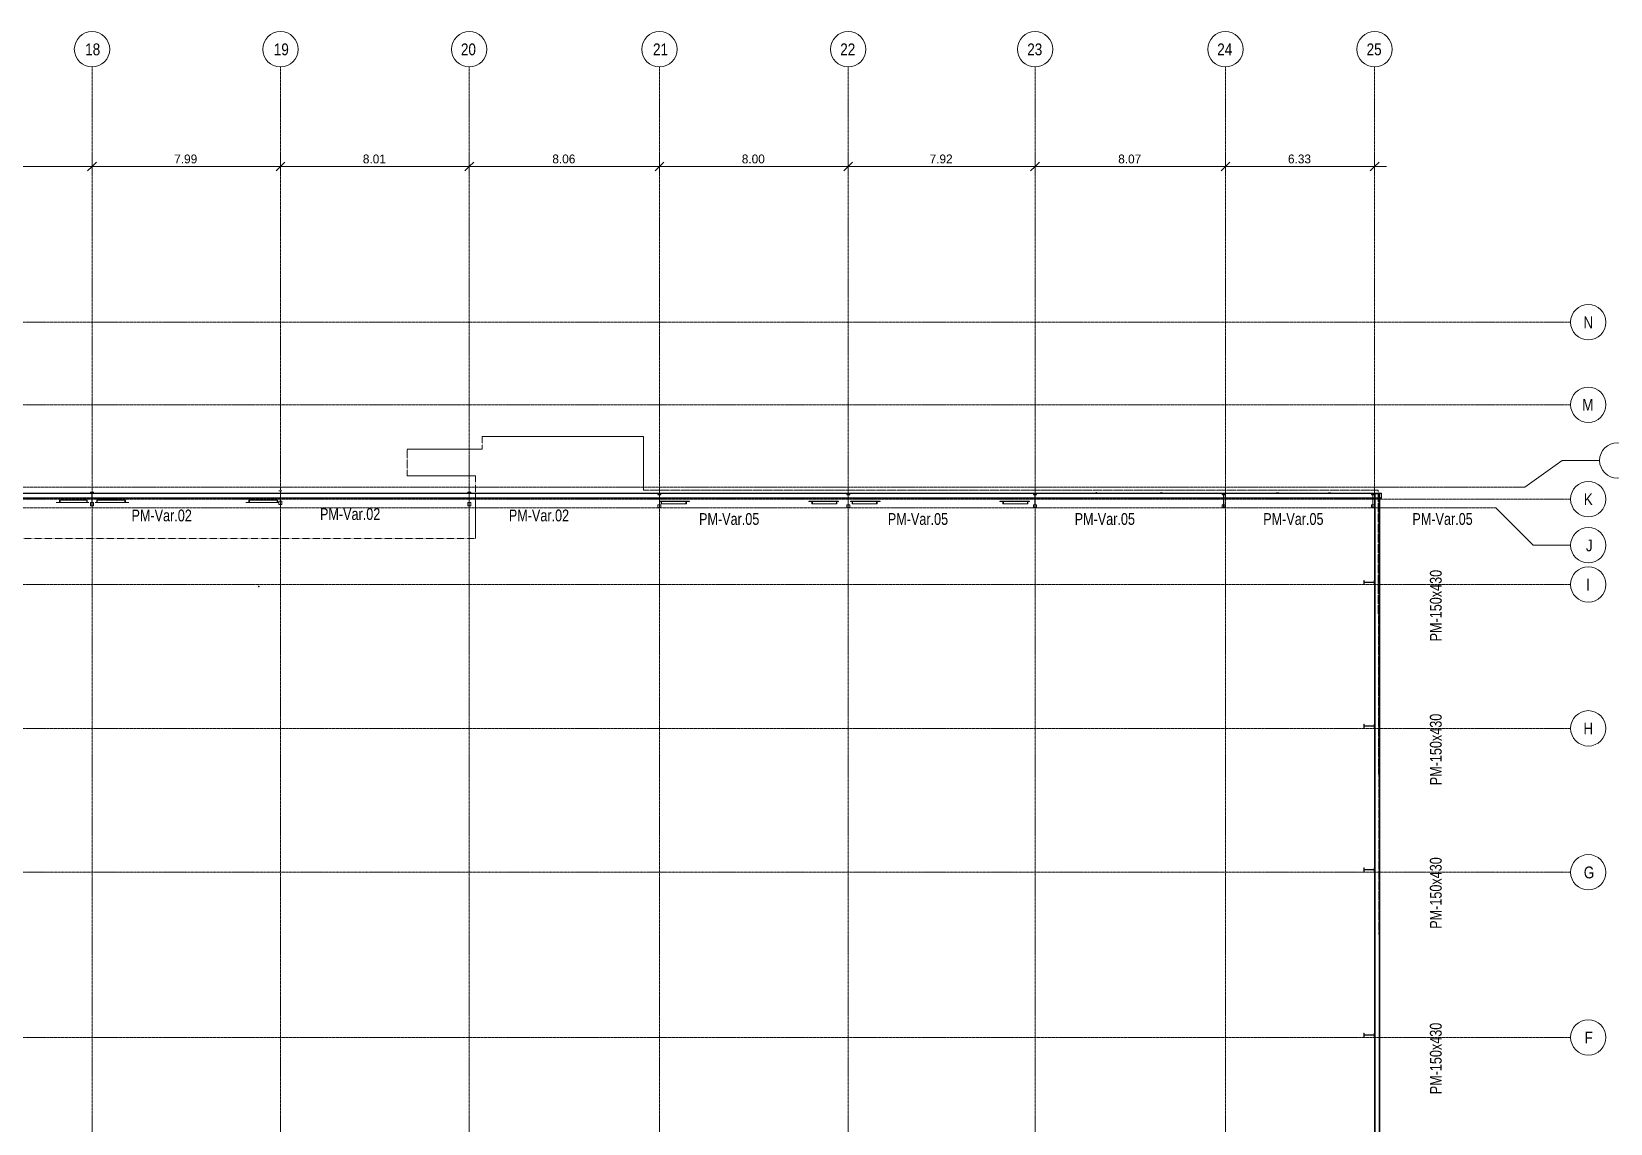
# Model space of a CAD drawing. Header units: centimetres. Extents: x -14155 to 6577, y -1225 to 8033.
# Drawn here: x -3603 to 3091, y 3404 to 8033 of the extents above; entities that cross this region are included whole.
import ezdxf

# ---------------------------------------------------------------- set-up
doc = ezdxf.new("R2010")
doc.units = ezdxf.units.CM
doc.linetypes.add('_Overhead', pattern=[0.47625, 0.3175, -0.15875])
doc.linetypes.add('Grid Line', pattern=[2.2225, 1.27, -0.3175, 0.3175, -0.3175])
for name, color, linetype, lineweight in [('A-ANNO-DIMS', 7, 'Continuous', 9), ('A-ANNO-DIMS-250', 7, 'Continuous', 9), ('A-FLOR', 7, 'Continuous', 9), ('A-FLOR-HRAL', 7, 'Continuous', 9), ('A-GENM', 7, 'Continuous', 9), ('S-BEAM', 7, 'Continuous', 9), ('S-COLS', 7, 'Continuous', 9), ('S-COLS-IDEN', 7, 'Continuous', 9), ('S-GRID', 7, 'Continuous', 9), ('S-GRID-IDEN', 7, 'Continuous', 9)]:
    doc.layers.add(name, color=color, linetype=linetype, lineweight=lineweight)
doc.styles.add('Century Gothic', font='GOTHIC.TTF', dxfattribs={"height": 37.5})
doc.styles.add('Century Gothic_1', font='GOTHIC.TTF', dxfattribs={"width": 0.8, "height": 50})
doc.styles.add('Saira Condensed', font='SairaCondensed-Regular.ttf', dxfattribs={"height": 50})
doc.dimstyles.new('FCA_N_Cotas_E100', dxfattribs={"dimscale": 30.48, "dimtxt": 39.15631, "dimasz": 1.230315, "dimexe": 1.64042, "dimexo": 1.64042, "dimgap": 0.082021, "dimtad": 1, "dimlfac": 0.01, "dimrnd": 0.01, "dimzin": 0, "dimdsep": 46, "dimtxsty": 'Century Gothic', "dimblk1": 'OBLIQUE', "dimblk2": 'OBLIQUE', "dimsah": 1, "dimcen": 0.09, "dimdle": 1.64042, "dimadec": 3, "dimazin": 2, "dimtfac": 1, "dimtdec": 4, "dimtix": 1, "dimtmove": 0, "dimatfit": 3, "dimfxl": 1, "dimtvp": 1, "dimtolj": 1, "dimtzin": 0, "dimarcsym": 2})

# ---------------------------------------------------------------- blocks, each defined once
blk = doc.blocks.new('Col_ Perfil Variable - VAR_ 05-1690372-N01 - Planta')
at = {"layer": 'S-COLS'}
for p, q in [((6.3, 34.1), (-6.3, 34.1)), ((-6.3, 34.1), (-6.3, 33.5)), ((-6.3, 33.5), (-0.4, 33.5)), ((-0.4, 33.5), (-0.4, -19)), ((0.4, -19), (0.4, 33.5)), ((0.4, 33.5), (6.3, 33.5)), ((6.3, 33.5), (6.3, 34.1)), ((-6.3, -9.6), (-0.4, -9.6)), ((-6.3, -19), (-6.3, -9.6)), ((-6.3, -19), (-6.3, -19.6)), ((-0.4, -19), (-6.3, -19)), ((-6.3, -19.6), (6.3, -19.6)), ((0.4, -9.6), (6.3, -9.6)), ((6.3, -19), (0.4, -19)), ((6.3, -9.6), (6.3, -19)), ((6.3, -19.6), (6.3, -19))]:
    blk.add_line(p, q, dxfattribs=at)
blk = doc.blocks.new('RVR_Tensor angular doble L - d_25 mm-1744884-N01 - Planta')
at = {"layer": 'S-BEAM', "color": 253, "true_color": 0xaaaaaa}
for p, q in [((-11.3, 5), (-11.3, 4.5)), ((-4.2, 5), (-11.3, 5)), ((97.4, 5), (-11.3, 5)), ((-11.3, 4.5), (-4.6, 4.5)), ((97.4, 4.5), (-11.3, 4.5)), ((-4.6, 4.5), (-4.6, -5)), ((110.8, 4.5), (-4.6, 4.5)), ((-4.2, -5), (-4.2, 5)), ((-4.2, 5), (111.5, 5)), ((3.5, 5), (-3.5, 5)), ((-3.5, 5), (-3.5, -5)), ((112.9, 5), (-3.5, 5)), ((-3.2, 4.5), (3.5, 4.5)), ((-3.2, -5), (-3.2, 4.5)), ((-3.2, 4.5), (111.5, 4.5)), ((3.5, 4.5), (3.5, 5)), ((3.5, 5), (127.1, 5)), ((3.5, 4.5), (111.5, 4.5)), ((97.4, 4.5), (97.4, 5)), ((97.4, 5), (111.5, 5)), ((110.8, 4.5), (97.4, 4.5)), ((110.8, -5), (110.8, 4.5)), ((111.5, 5), (111.5, -5)), ((111.5, 4.5), (127.1, 4.5)), ((111.5, 4.5), (113.6, 4.5)), ((112.9, -5), (112.9, 5)), ((112.9, 5), (127.1, 5)), ((113.6, 4.5), (113.6, -5)), ((127.1, 4.5), (113.6, 4.5)), ((127.1, 5), (127.1, 4.5)), ((-4.6, -5), (-4.2, -5)), ((110.8, -5), (-4.6, -5)), ((111.5, -5), (-4.2, -5)), ((-3.5, -5), (-3.2, -5)), ((-3.5, -5), (111.5, -5)), ((-3.2, -5), (111.5, -5)), ((111.5, -5), (110.8, -5)), ((111.5, -5), (113.6, -5)), ((111.5, -5), (112.9, -5)), ((113.6, -5), (112.9, -5))]:
    blk.add_line(p, q, dxfattribs=at)
blk = doc.blocks.new('RVR_Tensor angular doble L - d_25 mm-1744885-N01 - Planta')
at = {"layer": 'S-BEAM', "color": 253, "true_color": 0xaaaaaa}
for p, q in [((-11.2, 5), (-11.2, 4.5)), ((-4.2, 5), (-11.2, 5)), ((99.3, 5), (-11.2, 5)), ((-11.2, 4.5), (-4.6, 4.5)), ((99.3, 4.5), (-11.2, 4.5)), ((-4.6, 4.5), (-4.6, -5)), ((112.9, 4.5), (-4.6, 4.5)), ((-4.2, -5), (-4.2, 5)), ((-4.2, 5), (113.6, 5)), ((3.5, 5), (-3.5, 5)), ((-3.5, 5), (-3.5, -5)), ((115, 5), (-3.5, 5)), ((-3.2, 4.5), (3.5, 4.5)), ((-3.2, -5), (-3.2, 4.5)), ((-3.2, 4.5), (113.6, 4.5)), ((3.5, 4.5), (3.5, 5)), ((3.5, 5), (129.3, 5)), ((3.5, 4.5), (113.6, 4.5)), ((99.3, 4.5), (99.3, 5)), ((99.3, 5), (113.6, 5)), ((112.9, 4.5), (99.3, 4.5)), ((112.9, -5), (112.9, 4.5)), ((113.6, 5), (113.6, -5)), ((113.6, 4.5), (129.3, 4.5)), ((113.6, 4.5), (115.8, 4.5)), ((115, -5), (115, 5)), ((115, 5), (129.3, 5)), ((115.8, 4.5), (115.8, -5)), ((129.3, 4.5), (115.8, 4.5)), ((129.3, 5), (129.3, 4.5)), ((-4.6, -5), (-4.2, -5)), ((112.9, -5), (-4.6, -5)), ((113.6, -5), (-4.2, -5)), ((-3.5, -5), (-3.2, -5)), ((-3.5, -5), (113.6, -5)), ((-3.2, -5), (113.6, -5)), ((113.6, -5), (112.9, -5)), ((113.6, -5), (115.8, -5)), ((113.6, -5), (115, -5)), ((115.8, -5), (115, -5))]:
    blk.add_line(p, q, dxfattribs=at)
blk = doc.blocks.new('RVR_Tensor angular doble L - d_25 mm-1744886-N01 - Planta')
at = {"layer": 'S-BEAM', "color": 253, "true_color": 0xaaaaaa}
for p, q in [((-4.5, -4.5), (-4.5, 5)), ((-4.5, 5), (-4.2, 5)), ((114.9, 5), (-4.5, 5)), ((-4.2, 5), (-4.2, -5)), ((115.6, 5), (-4.2, 5)), ((-3.5, -5), (-3.5, 5)), ((-3.5, 5), (-3.1, 5)), ((-3.5, 5), (115.6, 5)), ((-3.1, 5), (-3.1, -4.5)), ((-3.1, 5), (115.6, 5)), ((115.6, 5), (114.9, 5)), ((114.9, 5), (114.9, -4.5)), ((115.6, -5), (115.6, 5)), ((115.6, 5), (117.8, 5)), ((115.6, 5), (117.1, 5)), ((117.8, 5), (117.1, 5)), ((117.1, 5), (117.1, -5)), ((117.8, -4.5), (117.8, 5)), ((-11.1, -5), (-11.1, -4.5)), ((-11.1, -4.5), (-4.5, -4.5)), ((101.2, -4.5), (-11.1, -4.5)), ((-4.2, -5), (-11.1, -5)), ((101.2, -5), (-11.1, -5)), ((114.9, -4.5), (-4.5, -4.5)), ((-4.2, -5), (115.6, -5)), ((3.5, -5), (-3.5, -5)), ((117.1, -5), (-3.5, -5)), ((-3.1, -4.5), (3.5, -4.5)), ((-3.1, -4.5), (115.6, -4.5)), ((3.5, -4.5), (3.5, -5)), ((3.5, -4.5), (115.6, -4.5)), ((3.5, -5), (131.4, -5)), ((114.9, -4.5), (101.2, -4.5)), ((101.2, -4.5), (101.2, -5)), ((101.2, -5), (115.6, -5)), ((115.6, -4.5), (131.4, -4.5)), ((115.6, -4.5), (117.8, -4.5)), ((117.1, -5), (131.4, -5)), ((131.4, -4.5), (117.8, -4.5)), ((131.4, -5), (131.4, -4.5))]:
    blk.add_line(p, q, dxfattribs=at)
blk = doc.blocks.new('UC-Perfil universal-Pilar - 150 x 430-1711067-N01 - Planta')
at = {"layer": 'S-COLS'}
h = blk.add_hatch(dxfattribs=at)
h.set_pattern_fill('FP_17', color=256, style=0, pattern_type=2)
h.set_pattern_definition([(315, (-3778.09, 2068.46), (62.8618, 62.8618), []), (315, (-3682.84, 2068.46), (62.8618, 62.8618), [])])
h.paths.add_polyline_path([(-7.5, 22.5), (-7.5, 21), (-2, 21), (-0.9, 20.5), (-0.5, 19.4), (-0.5, -19.4), (-0.9, -20.5), (-2, -21), (-7.5, -21), (-7.5, -22.5), (7.5, -22.5), (7.5, -21), (2, -21), (0.9, -20.5), (0.5, -19.4), (0.5, 19.4), (0.9, 20.5), (2, 21), (7.5, 21), (7.5, 22.5)])
for p, q in [((7.5, 22.5), (-7.5, 22.5)), ((-7.5, 22.5), (-7.5, 21)), ((-7.5, 21), (-2, 21)), ((-0.5, 19.4), (-0.5, -19.4)), ((0.5, -19.4), (0.5, 19.4)), ((2, 21), (7.5, 21)), ((7.5, 21), (7.5, 22.5)), ((-2, -21), (-7.5, -21)), ((-7.5, -21), (-7.5, -22.5)), ((-7.5, -22.5), (7.5, -22.5)), ((7.5, -21), (2, -21)), ((7.5, -22.5), (7.5, -21))]:
    blk.add_line(p, q, dxfattribs=at)
for centre, start, end in [((-2, 19.4), 0, 90), ((2, 19.4), 90, 180), ((-2, -19.4), 270, 0), ((2, -19.4), 180, 270)]:
    blk.add_arc(centre, 1.52, start, end, dxfattribs=at)
blk = doc.blocks.new('UC-Perfil universal-Pilar - 150 x 430-V24-N01 - Planta')
at = {"layer": 'S-COLS'}
h = blk.add_hatch(dxfattribs=at)
h.set_pattern_fill('FP_18', color=256, style=0, pattern_type=2)
h.set_pattern_definition([(315, (-4479.645, 2068.46), (62.8618, 62.8618), []), (315, (-4384.395, 2068.46), (62.8618, 62.8618), [])])
h.paths.add_polyline_path([(-7.5, 22.5), (-7.5, 21), (-2, 21), (-0.9, 20.5), (-0.5, 19.4), (-0.5, -19.4), (-0.9, -20.5), (-2, -21), (-7.5, -21), (-7.5, -22.5), (7.5, -22.5), (7.5, -21), (2, -21), (0.9, -20.5), (0.5, -19.4), (0.5, 19.4), (0.9, 20.5), (2, 21), (7.5, 21), (7.5, 22.5)])
for p, q in [((7.5, 22.5), (-7.5, 22.5)), ((-7.5, 22.5), (-7.5, 21)), ((-7.5, 21), (-2, 21)), ((-0.5, 19.4), (-0.5, -19.4)), ((0.5, -19.4), (0.5, 19.4)), ((2, 21), (7.5, 21)), ((7.5, 21), (7.5, 22.5)), ((-2, -21), (-7.5, -21)), ((-7.5, -21), (-7.5, -22.5)), ((-7.5, -22.5), (7.5, -22.5)), ((7.5, -21), (2, -21)), ((7.5, -22.5), (7.5, -21))]:
    blk.add_line(p, q, dxfattribs=at)
for centre, start, end in [((-2, 19.4), 0, 90), ((2, 19.4), 90, 180), ((-2, -19.4), 270, 0), ((2, -19.4), 180, 270)]:
    blk.add_arc(centre, 1.52, start, end, dxfattribs=at)
blk = doc.blocks.new('UC-Perfil universal-Pilar - 150 x 430-V25-N01 - Planta')
at = {"layer": 'S-COLS'}
h = blk.add_hatch(dxfattribs=at)
h.set_pattern_fill('FP_19', color=256, style=0, pattern_type=2)
h.set_pattern_definition([(315, (-5088.14, 2068.46), (62.8618, 62.8618), []), (315, (-4992.89, 2068.46), (62.8618, 62.8618), [])])
h.paths.add_polyline_path([(-7.5, -21), (-7.5, -22.5), (7.5, -22.5), (7.5, -21), (2, -21), (0.9, -20.5), (0.5, -19.4), (0.5, 19.4), (0.9, 20.5), (2, 21), (7.5, 21), (7.5, 22.5), (-7.5, 22.5), (-7.5, 21), (-2, 21), (-0.9, 20.5), (-0.5, 19.4), (-0.5, -19.4), (-0.9, -20.5), (-2, -21)])
for p, q in [((7.5, 22.5), (-7.5, 22.5)), ((-7.5, 22.5), (-7.5, 21)), ((-7.5, 21), (-2, 21)), ((-0.5, 19.4), (-0.5, -19.4)), ((0.5, -19.4), (0.5, 19.4)), ((2, 21), (7.5, 21)), ((7.5, 21), (7.5, 22.5)), ((-2, -21), (-7.5, -21)), ((-7.5, -21), (-7.5, -22.5)), ((-7.5, -22.5), (7.5, -22.5)), ((7.5, -21), (2, -21)), ((7.5, -22.5), (7.5, -21))]:
    blk.add_line(p, q, dxfattribs=at)
for centre, start, end in [((-2, 19.4), 0, 90), ((2, 19.4), 90, 180), ((-2, -19.4), 270, 0), ((2, -19.4), 180, 270)]:
    blk.add_arc(centre, 1.52, start, end, dxfattribs=at)
blk = doc.blocks.new('UC-Perfil universal-Pilar - 150 x 430-V26-N01 - Planta')
at = {"layer": 'S-COLS'}
h = blk.add_hatch(dxfattribs=at)
h.set_pattern_fill('FP_20', color=256, style=0, pattern_type=2)
h.set_pattern_definition([(315, (-5698.11, 2068.46), (62.8618, 62.8618), []), (315, (-5602.86, 2068.46), (62.8618, 62.8618), [])])
h.paths.add_polyline_path([(-7.5, 21), (-2, 21), (-0.9, 20.5), (-0.5, 19.4), (-0.5, -19.4), (-0.9, -20.5), (-2, -21), (-7.5, -21), (-7.5, -22.5), (7.5, -22.5), (7.5, -21), (2, -21), (0.9, -20.5), (0.5, -19.4), (0.5, 19.4), (0.9, 20.5), (2, 21), (7.5, 21), (7.5, 22.5), (-7.5, 22.5)])
for p, q in [((7.5, 22.5), (-7.5, 22.5)), ((-7.5, 22.5), (-7.5, 21)), ((-7.5, 21), (-2, 21)), ((-0.5, 19.4), (-0.5, -19.4)), ((0.5, -19.4), (0.5, 19.4)), ((2, 21), (7.5, 21)), ((7.5, 21), (7.5, 22.5)), ((-2, -21), (-7.5, -21)), ((-7.5, -21), (-7.5, -22.5)), ((-7.5, -22.5), (7.5, -22.5)), ((7.5, -21), (2, -21)), ((7.5, -22.5), (7.5, -21))]:
    blk.add_line(p, q, dxfattribs=at)
for centre, start, end in [((-2, 19.4), 0, 90), ((2, 19.4), 90, 180), ((-2, -19.4), 270, 0), ((2, -19.4), 180, 270)]:
    blk.add_arc(centre, 1.52, start, end, dxfattribs=at)
blk = doc.blocks.new('Costanera Perfil Z - Parametrizado - h_22cm-1709968-N01 - Planta')
at = {"layer": 'S-BEAM', "color": 253, "true_color": 0xaaaaaa}
for p, q in [((-10.4, 1943.4), (-10.7, 1943.4)), ((-10.7, 1943.4), (8.8, 1943.4)), ((-10.7, 1943.4), (-10.7, 1926.4)), ((-10.7, 1943.4), (-10.7, 1926.4)), ((8.8, 1943.4), (-10.4, 1943.4)), ((-10.4, 1943.4), (-8.8, 1943.4)), ((-8.8, 1943.4), (-10.4, 1943.4)), ((-10.4, 1943.4), (-10.4, 1926.4)), ((-10.4, 1943.4), (-10.4, 1926.4)), ((-8.8, 1943.4), (-8.8, 1926.4)), ((-8.8, 1943.4), (-8.8, 1926.4)), ((10.4, 1943.4), (8.8, 1943.4)), ((8.8, 1943.4), (10.4, 1943.4)), ((10.4, 1943.4), (8.8, 1943.4)), ((8.8, 1943.4), (10.7, 1943.4)), ((8.8, 1943.4), (8.8, 1926.4)), ((8.8, 1943.4), (8.8, 1926.4)), ((10.7, 1943.4), (10.4, 1943.4)), ((10.4, 1943.4), (10.4, 1926.4)), ((10.4, 1943.4), (10.4, 1926.4)), ((10.7, 1926.4), (10.7, 1943.4)), ((10.7, 1943.4), (10.7, 1926.4)), ((-10.7, 1926.4), (-10.7, 1924.8)), ((-10.7, 1926.4), (-10.7, 1924.8)), ((-10.7, 1924.8), (-10.7, 1924.5)), ((-10.7, 1924.8), (-10.7, 1924.5)), ((-10.7, 1924.5), (-10.7, -1943.4)), ((-10.7, 1924.5), (-10.7, -1896)), ((-10.4, 1926.4), (-10.4, 1924.8)), ((-10.4, 1926.4), (-10.4, 1924.8)), ((-10.4, 1924.8), (-10.4, 1924.5)), ((-10.4, 1924.8), (-10.4, 1924.5)), ((-10.4, 1924.5), (-10.4, -1943.4)), ((-10.4, 1924.5), (-10.4, -1943.4)), ((-8.8, 1926.4), (-8.8, 1924.8)), ((-8.8, 1926.4), (-8.8, 1924.8)), ((-8.8, 1924.8), (-8.8, 1924.5)), ((-8.8, 1924.8), (-8.8, 1924.5)), ((-8.8, 1924.5), (-8.8, -1900.5)), ((-8.8, 1924.5), (-8.8, -1943.4)), ((8.8, 1926.4), (8.8, 1924.5)), ((8.8, 1926.4), (8.8, 1924.5)), ((8.8, 1924.5), (8.8, -1943.4)), ((8.8, 1924.5), (8.8, -1943.4)), ((10.4, 1926.4), (10.4, 1924.5)), ((10.4, 1926.4), (10.4, 1924.8)), ((10.4, 1924.8), (10.4, 1924.5)), ((10.4, 1924.5), (10.4, -1943.4)), ((10.4, 1924.5), (10.4, -1943.4)), ((10.7, 1924.5), (10.7, 1926.4)), ((10.7, 1926.4), (10.7, 1924.8)), ((10.7, 1924.8), (10.7, 1924.5)), ((10.7, -1943.4), (10.7, 1924.5)), ((10.7, 1924.5), (10.7, -1943.4)), ((-10.7, -1896.1), (-10.7, -1943.4)), ((-8.8, -1900.5), (-8.8, -1943.4)), ((8.8, -1943.4), (-10.7, -1943.4)), ((-10.7, -1943.4), (-10.4, -1943.4)), ((-10.4, -1943.4), (-8.8, -1943.4)), ((-8.8, -1943.4), (-10.4, -1943.4)), ((-10.4, -1943.4), (8.8, -1943.4)), ((10.7, -1943.4), (8.8, -1943.4)), ((8.8, -1943.4), (10.4, -1943.4)), ((10.4, -1943.4), (8.8, -1943.4)), ((8.8, -1943.4), (10.4, -1943.4)), ((10.4, -1943.4), (10.7, -1943.4))]:
    blk.add_line(p, q, dxfattribs=at)
blk = doc.blocks.new('RVR_Tensor angular doble L - d_25 mm-1744888-N01 - Planta')
at = {"layer": 'S-BEAM', "color": 253, "true_color": 0xaaaaaa}
for p, q in [((-11.9, 5), (-11.9, 4.5)), ((-4.5, 5), (-11.9, 5)), ((86.2, 5), (-11.9, 5)), ((-11.9, 4.5), (-4.8, 4.5)), ((86.2, 4.5), (-11.9, 4.5)), ((-4.8, 4.5), (-4.8, -5)), ((99, 4.5), (-4.8, 4.5)), ((-4.5, -5), (-4.5, 5)), ((-4.5, 5), (99.6, 5)), ((3.7, 5), (-3.7, 5)), ((-3.7, 5), (-3.7, -5)), ((101, 5), (-3.7, 5)), ((-3.4, 4.5), (3.7, 4.5)), ((-3.4, -5), (-3.4, 4.5)), ((-3.4, 4.5), (99.6, 4.5)), ((3.7, 4.5), (3.7, 5)), ((3.7, 5), (114.4, 5)), ((3.7, 4.5), (99.6, 4.5)), ((86.2, 4.5), (86.2, 5)), ((86.2, 5), (99.6, 5)), ((99, 4.5), (86.2, 4.5)), ((99, -5), (99, 4.5)), ((99.6, 5), (99.6, -5)), ((99.6, 4.5), (114.4, 4.5)), ((99.6, 4.5), (101.6, 4.5)), ((101, -5), (101, 5)), ((101, 5), (114.4, 5)), ((101.6, 4.5), (101.6, -5)), ((114.4, 4.5), (101.6, 4.5)), ((114.4, 5), (114.4, 4.5)), ((-4.8, -5), (-4.5, -5)), ((99, -5), (-4.8, -5)), ((99.6, -5), (-4.5, -5)), ((-3.7, -5), (-3.4, -5)), ((-3.7, -5), (99.6, -5)), ((-3.4, -5), (99.6, -5)), ((99.6, -5), (99, -5)), ((99.6, -5), (101.6, -5)), ((99.6, -5), (101, -5)), ((101.6, -5), (101, -5))]:
    blk.add_line(p, q, dxfattribs=at)
blk = doc.blocks.new('RVR_Tensor angular doble L - d_25 mm-1744887-N01 - Planta')
at = {"layer": 'S-BEAM', "color": 253, "true_color": 0xaaaaaa}
for p, q in [((-4.8, -4.5), (-4.8, 5)), ((-4.8, 5), (-4.5, 5)), ((99, 5), (-4.8, 5)), ((-4.5, 5), (-4.5, -5)), ((99.6, 5), (-4.5, 5)), ((-3.7, -5), (-3.7, 5)), ((-3.7, 5), (-3.4, 5)), ((-3.7, 5), (99.6, 5)), ((-3.4, 5), (-3.4, -4.5)), ((-3.4, 5), (99.6, 5)), ((99.6, 5), (99, 5)), ((99, 5), (99, -4.5)), ((99.6, -5), (99.6, 5)), ((99.6, 5), (101.6, 5)), ((99.6, 5), (101, 5)), ((101.6, 5), (101, 5)), ((101, 5), (101, -5)), ((101.6, -4.5), (101.6, 5)), ((-11.9, -5), (-11.9, -4.5)), ((-11.9, -4.5), (-4.8, -4.5)), ((86.2, -4.5), (-11.9, -4.5)), ((-4.5, -5), (-11.9, -5)), ((86.2, -5), (-11.9, -5)), ((99, -4.5), (-4.8, -4.5)), ((-4.5, -5), (99.6, -5)), ((3.7, -5), (-3.7, -5)), ((101, -5), (-3.7, -5)), ((-3.4, -4.5), (3.7, -4.5)), ((-3.4, -4.5), (99.6, -4.5)), ((3.7, -4.5), (3.7, -5)), ((3.7, -4.5), (99.6, -4.5)), ((3.7, -5), (114.4, -5)), ((99, -4.5), (86.2, -4.5)), ((86.2, -4.5), (86.2, -5)), ((86.2, -5), (99.6, -5)), ((99.6, -4.5), (114.4, -4.5)), ((99.6, -4.5), (101.6, -4.5)), ((101, -5), (114.4, -5)), ((114.4, -4.5), (101.6, -4.5)), ((114.4, -5), (114.4, -4.5))]:
    blk.add_line(p, q, dxfattribs=at)
blk = doc.blocks.new('RVR_Tensor angular - d_25 mm-1722035-N01 - Planta')
at = {"layer": 'A-GENM', "color": 8, "true_color": 0x808080}
for start, end in [(360, 180), (135, 165), (180, 360), (60, 120), (0, 45), (345, 0), (240, 300)]:
    blk.add_arc((0, 0), 1, start, end, dxfattribs=at)
blk = doc.blocks.new('RVR_Tensor angular - d_25 mm-1722036-N01 - Planta')
at = {"layer": 'A-GENM'}
for start, end in [(360, 180), (180, 360)]:
    blk.add_arc((0, 0), 1, start, end, dxfattribs=at)
blk = doc.blocks.new('RVR_Tensor angular - d_25 mm-V28-N01 - Planta')
at = {"layer": 'A-GENM'}
for start, end in [(360, 180), (180, 360)]:
    blk.add_arc((0, 0), 1, start, end, dxfattribs=at)
blk = doc.blocks.new('Costanera Perfil Z - Parametrizado - h_22cm-1746684-N01 - Planta')
at = {"layer": 'S-BEAM', "color": 253, "true_color": 0xaaaaaa}
for p, q in [((-10.4, 5557.2), (-10.7, 5557.2)), ((-10.7, 5557.2), (8.8, 5557.2)), ((-10.7, 5557.2), (-10.7, 1689)), ((-10.7, 5557.2), (-10.7, 1689)), ((8.8, 5557.2), (-10.4, 5557.2)), ((-10.4, 5557.2), (-8.8, 5557.2)), ((-8.8, 5557.2), (-10.4, 5557.2)), ((-10.4, 5557.2), (-10.4, 1689)), ((-10.4, 5557.2), (-10.4, 1689)), ((-8.8, 5557.2), (-8.8, 1689)), ((-8.8, 5557.2), (-8.8, 1689)), ((10.4, 5557.2), (8.8, 5557.2)), ((8.8, 5557.2), (10.4, 5557.2)), ((10.4, 5557.2), (8.8, 5557.2)), ((8.8, 5557.2), (10.7, 5557.2)), ((8.8, 5557.2), (8.8, 5520.3)), ((8.8, 5557.2), (8.8, 5520.3)), ((10.7, 5557.2), (10.4, 5557.2)), ((10.4, 5557.2), (10.4, 5520.3)), ((10.4, 5557.2), (10.4, 5549)), ((10.7, 5520.3), (10.7, 5557.2)), ((10.7, 5557.2), (10.7, 5549)), ((8.8, 5519.6), (8.8, 4887.7)), ((8.8, 5519.6), (8.8, 4887.7)), ((10.4, 5549), (10.4, 5547.1)), ((10.4, 5547.1), (10.4, 5520.3)), ((10.4, 5519.6), (10.4, 4887.7)), ((10.4, 5519.6), (10.4, 4887.7)), ((10.7, 5549), (10.7, 5547.1)), ((10.7, 5547.1), (10.7, 5520.3)), ((10.7, 4887.7), (10.7, 5519.6)), ((10.7, 5519.6), (10.7, 4887.7)), ((8.8, 4887), (8.8, 4088.2)), ((8.8, 4887), (8.8, 4088.2)), ((10.4, 4887), (10.4, 4088.2)), ((10.4, 4887), (10.4, 4088.2)), ((10.7, 4088.2), (10.7, 4887)), ((10.7, 4887), (10.7, 4088.2)), ((8.8, 4087.4), (8.8, 3295.9)), ((8.8, 4087.4), (8.8, 3295.9)), ((10.4, 4087.4), (10.4, 3295.9)), ((10.4, 4087.4), (10.4, 3295.9)), ((10.7, 3295.9), (10.7, 4087.4)), ((10.7, 4087.4), (10.7, 3295.9)), ((8.8, 3295.2), (8.8, 2495.5)), ((8.8, 3295.2), (8.8, 2495.5)), ((10.4, 3295.2), (10.4, 2495.5)), ((10.4, 3295.2), (10.4, 2495.5)), ((10.7, 2495.5), (10.7, 3295.2)), ((10.7, 3295.2), (10.7, 2495.5)), ((8.8, 2494.8), (8.8, 1689)), ((8.8, 2494.8), (8.8, 1689)), ((10.4, 2494.8), (10.4, 1689)), ((10.4, 2494.8), (10.4, 1689)), ((10.7, 1689), (10.7, 2494.8)), ((10.7, 2494.8), (10.7, 1689)), ((-10.7, 1688.3), (-10.7, 888.4)), ((-10.7, 1688.3), (-10.7, 888.4)), ((-10.4, 1688.3), (-10.4, 888.4)), ((-10.4, 1688.3), (-10.4, 888.4)), ((-8.8, 1688.2), (-8.8, 888.4)), ((-8.8, 1688.2), (-8.8, 888.4)), ((8.8, 1688.2), (8.8, 888.4)), ((8.8, 1688.2), (8.8, 888.4)), ((10.4, 1688.2), (10.4, 888.4)), ((10.4, 1688.2), (10.4, 888.4)), ((10.7, 888.4), (10.7, 1688.2)), ((10.7, 1688.2), (10.7, 888.4)), ((-10.7, 887.7), (-10.7, 89.3)), ((-10.7, 887.7), (-10.7, 89.3)), ((-10.4, 887.7), (-10.4, 89.3)), ((-10.4, 887.7), (-10.4, 89.3)), ((-8.8, 887.7), (-8.8, 89.3)), ((-8.8, 887.7), (-8.8, 89.3)), ((8.8, 887.7), (8.8, 89.3)), ((8.8, 887.7), (8.8, 89.3)), ((10.4, 887.7), (10.4, 89.3)), ((10.4, 887.7), (10.4, 89.3)), ((10.7, 89.3), (10.7, 887.7)), ((10.7, 887.7), (10.7, 89.3)), ((-10.7, 88.6), (-10.7, -686)), ((-10.7, 88.6), (-10.7, -686)), ((-10.4, 88.6), (-10.4, -686)), ((-10.4, 88.6), (-10.4, -686)), ((-8.8, 88.6), (-8.8, -685.9)), ((-8.8, 88.6), (-8.8, -685.9)), ((8.8, 88.6), (8.8, -685.9)), ((8.8, 88.6), (8.8, -685.9)), ((10.4, 88.6), (10.4, -685.9)), ((10.4, 88.6), (10.4, -685.9)), ((10.7, -685.9), (10.7, 88.6)), ((10.7, 88.6), (10.7, -685.9))]:
    blk.add_line(p, q, dxfattribs=at)
blk = doc.blocks.new('Railings 21 - Railings 21-1778934-N01 - Planta')
at = {"layer": 'A-FLOR-HRAL'}
for start, end in [(0, 180), (180, 0)]:
    blk.add_arc((-2639.9, 5680.3), 1.5, start, end, dxfattribs=at)
blk = doc.blocks.new('Grid - 3mm-1819951-N01 - Planta')
at = {"layer": 'S-GRID-IDEN', "color": 253, "true_color": 0xaaaaaa}
blk.add_circle((0, 0), 0.3, dxfattribs=at)
blk = doc.blocks.new('DIMBLOCK31-N01 - Planta')
at = {"layer": 'A-ANNO-DIMS-250'}
for p, q in [((-4122, 7460.9), (-4122, 7510.9)), ((-3346.7, 7460.9), (-3346.7, 7510.9)), ((-4122, 7460.9), (-3346.7, 7460.9)), ((-4122, 7460.9), (-4122, 7437.4)), ((-3346.7, 7460.9), (-3346.7, 7437.4))]:
    blk.add_line(p, q, dxfattribs=at)
at = {"layer": 'A-ANNO-DIMS-250', "lineweight": 35}
for p, q in [((-4122, 7460.9), (-4140.7, 7442.1)), ((-4122, 7460.9), (-4103.2, 7479.6)), ((-3346.7, 7460.9), (-3365.5, 7442.1)), ((-3346.7, 7460.9), (-3328, 7479.6))]:
    blk.add_line(p, q, dxfattribs=at)
at = {"layer": 'A-ANNO-DIMS-250', "color": 0, "insert": (-3785.3, 7511.4), "char_height": 37.5, "width": 122.317, "attachment_point": 1, "line_spacing_factor": 0.984502, "style": 'Century Gothic'}
blk.add_mtext('7.75', dxfattribs=at)
blk = doc.blocks.new('_Oblique')
at = {"color": 0, "linetype": 'ByBlock', "lineweight": -2}
blk.add_line((-0.5, -0.5), (0.5, 0.5), dxfattribs=at)
blk = doc.blocks.new('DIMBLOCK32-N01 - Planta')
at = {"layer": 'A-ANNO-DIMS-250'}
for p, q in [((-3346.7, 7460.9), (-3346.7, 7510.9)), ((-2547.8, 7460.9), (-2547.8, 7510.9)), ((-3346.7, 7460.9), (-2547.8, 7460.9)), ((-3346.7, 7460.9), (-3346.7, 7437.4)), ((-2547.8, 7460.9), (-2547.8, 7437.4))]:
    blk.add_line(p, q, dxfattribs=at)
at = {"layer": 'A-ANNO-DIMS-250', "lineweight": 35}
for p, q in [((-3346.7, 7460.9), (-3365.5, 7442.1)), ((-3346.7, 7460.9), (-3328, 7479.6)), ((-2547.8, 7460.9), (-2566.5, 7442.1)), ((-2547.8, 7460.9), (-2529, 7479.6))]:
    blk.add_line(p, q, dxfattribs=at)
at = {"layer": 'A-ANNO-DIMS-250', "color": 0, "insert": (-2998.2, 7511.4), "char_height": 37.5, "width": 122.317, "attachment_point": 1, "line_spacing_factor": 0.984502, "style": 'Century Gothic'}
blk.add_mtext('7.99', dxfattribs=at)
blk = doc.blocks.new('DIMBLOCK33-N01 - Planta')
at = {"layer": 'A-ANNO-DIMS-250'}
for p, q in [((-2547.8, 7460.9), (-2547.8, 7510.9)), ((-1747.1, 7460.9), (-1747.1, 7510.9)), ((-2547.8, 7460.9), (-1747.1, 7460.9)), ((-2547.8, 7460.9), (-2547.8, 7437.4)), ((-1747.1, 7460.9), (-1747.1, 7437.4))]:
    blk.add_line(p, q, dxfattribs=at)
at = {"layer": 'A-ANNO-DIMS-250', "lineweight": 35}
for p, q in [((-2547.8, 7460.9), (-2566.5, 7442.1)), ((-2547.8, 7460.9), (-2529, 7479.6)), ((-1747.1, 7460.9), (-1765.8, 7442.1)), ((-1747.1, 7460.9), (-1728.3, 7479.6))]:
    blk.add_line(p, q, dxfattribs=at)
at = {"layer": 'A-ANNO-DIMS-250', "color": 0, "insert": (-2198.4, 7511.4), "char_height": 37.5, "width": 122.317, "attachment_point": 1, "line_spacing_factor": 0.984502, "style": 'Century Gothic'}
blk.add_mtext('8.01', dxfattribs=at)
blk = doc.blocks.new('DIMBLOCK34-N01 - Planta')
at = {"layer": 'A-ANNO-DIMS-250'}
for p, q in [((-1747.1, 7460.9), (-1747.1, 7510.9)), ((-940.8, 7460.9), (-940.8, 7510.9)), ((-1747.1, 7460.9), (-940.8, 7460.9)), ((-1747.1, 7460.9), (-1747.1, 7437.4)), ((-940.8, 7460.9), (-940.8, 7437.4))]:
    blk.add_line(p, q, dxfattribs=at)
at = {"layer": 'A-ANNO-DIMS-250', "lineweight": 35}
for p, q in [((-1747.1, 7460.9), (-1765.8, 7442.1)), ((-1747.1, 7460.9), (-1728.3, 7479.6)), ((-940.8, 7460.9), (-959.6, 7442.1)), ((-940.8, 7460.9), (-922.1, 7479.6))]:
    blk.add_line(p, q, dxfattribs=at)
at = {"layer": 'A-ANNO-DIMS-250', "color": 0, "insert": (-1394.9, 7511.4), "char_height": 37.5, "width": 122.317, "attachment_point": 1, "line_spacing_factor": 0.984502, "style": 'Century Gothic'}
blk.add_mtext('8.06', dxfattribs=at)
blk = doc.blocks.new('DIMBLOCK35-N01 - Planta')
at = {"layer": 'A-ANNO-DIMS-250'}
for p, q in [((-940.8, 7460.9), (-940.8, 7510.9)), ((-140.4, 7460.9), (-140.4, 7510.9)), ((-940.8, 7460.9), (-140.4, 7460.9)), ((-940.8, 7460.9), (-940.8, 7437.4)), ((-140.4, 7460.9), (-140.4, 7437.4))]:
    blk.add_line(p, q, dxfattribs=at)
at = {"layer": 'A-ANNO-DIMS-250', "lineweight": 35}
for p, q in [((-940.8, 7460.9), (-959.6, 7442.1)), ((-940.8, 7460.9), (-922.1, 7479.6)), ((-140.4, 7460.9), (-159.2, 7442.1)), ((-140.4, 7460.9), (-121.7, 7479.6))]:
    blk.add_line(p, q, dxfattribs=at)
at = {"layer": 'A-ANNO-DIMS-250', "color": 0, "insert": (-591.6, 7511.4), "char_height": 37.5, "width": 122.317, "attachment_point": 1, "line_spacing_factor": 0.984502, "style": 'Century Gothic'}
blk.add_mtext('8.00', dxfattribs=at)
blk = doc.blocks.new('DIMBLOCK36-N01 - Planta')
at = {"layer": 'A-ANNO-DIMS-250'}
for p, q in [((-140.4, 7460.9), (-140.4, 7510.9)), ((651.8, 7460.9), (651.8, 7510.9)), ((-140.4, 7460.9), (651.8, 7460.9)), ((-140.4, 7460.9), (-140.4, 7437.4)), ((651.8, 7460.9), (651.8, 7437.4))]:
    blk.add_line(p, q, dxfattribs=at)
at = {"layer": 'A-ANNO-DIMS-250', "lineweight": 35}
for p, q in [((-140.4, 7460.9), (-159.2, 7442.1)), ((-140.4, 7460.9), (-121.7, 7479.6)), ((651.8, 7460.9), (633.1, 7442.1)), ((651.8, 7460.9), (670.6, 7479.6))]:
    blk.add_line(p, q, dxfattribs=at)
at = {"layer": 'A-ANNO-DIMS-250', "color": 0, "insert": (204.7, 7511.4), "char_height": 37.5, "width": 122.317, "attachment_point": 1, "line_spacing_factor": 0.984502, "style": 'Century Gothic'}
blk.add_mtext('7.92', dxfattribs=at)
blk = doc.blocks.new('DIMBLOCK37-N01 - Planta')
at = {"layer": 'A-ANNO-DIMS-250'}
for p, q in [((651.8, 7460.9), (651.8, 7510.9)), ((1458.9, 7460.9), (1458.9, 7510.9)), ((651.8, 7460.9), (1458.9, 7460.9)), ((651.8, 7460.9), (651.8, 7437.4)), ((1458.9, 7460.9), (1458.9, 7437.4))]:
    blk.add_line(p, q, dxfattribs=at)
at = {"layer": 'A-ANNO-DIMS-250', "lineweight": 35}
for p, q in [((651.8, 7460.9), (633.1, 7442.1)), ((651.8, 7460.9), (670.6, 7479.6)), ((1458.9, 7460.9), (1440.2, 7442.1)), ((1458.9, 7460.9), (1477.7, 7479.6))]:
    blk.add_line(p, q, dxfattribs=at)
at = {"layer": 'A-ANNO-DIMS-250', "color": 0, "insert": (1004.4, 7511.4), "char_height": 37.5, "width": 122.317, "attachment_point": 1, "line_spacing_factor": 0.984502, "style": 'Century Gothic'}
blk.add_mtext('8.07', dxfattribs=at)
blk = doc.blocks.new('DIMBLOCK38-N01 - Planta')
at = {"layer": 'A-ANNO-DIMS-250'}
for p, q in [((1458.9, 7460.9), (1458.9, 7510.9)), ((2091.5, 7460.9), (2091.5, 7510.9)), ((1458.9, 7460.9), (2141.5, 7460.9)), ((1458.9, 7460.9), (1458.9, 7437.4)), ((2091.5, 7460.9), (2091.5, 7437.4))]:
    blk.add_line(p, q, dxfattribs=at)
at = {"layer": 'A-ANNO-DIMS-250', "lineweight": 35}
for p, q in [((1458.9, 7460.9), (1440.2, 7442.1)), ((1458.9, 7460.9), (1477.7, 7479.6)), ((2091.5, 7460.9), (2072.7, 7442.1)), ((2091.5, 7460.9), (2110.2, 7479.6))]:
    blk.add_line(p, q, dxfattribs=at)
at = {"layer": 'A-ANNO-DIMS-250', "color": 0, "insert": (1724.2, 7511.4), "char_height": 37.5, "width": 122.317, "attachment_point": 1, "line_spacing_factor": 0.984502, "style": 'Century Gothic'}
blk.add_mtext('6.33', dxfattribs=at)

msp = doc.modelspace()

# ---------------------------------------------------------------- linework, layer by layer
at = {"layer": 'A-FLOR', "color": 8, "linetype": '_Overhead', "true_color": 0x808080}
for p, q in [((-1692.831, 6262.286), (-1692.831, 6315.886)), ((-1692.831, 6315.886), (-1007.956, 6315.886)), ((-1007.956, 6315.886), (-1692.831, 6315.886)), ((-1692.831, 6315.886), (-1692.831, 6262.286)), ((-1007.956, 6315.886), (-1007.956, 6087.713)), ((-1007.956, 6087.713), (-1007.956, 6315.886)), ((-2011.101, 6149.639), (-2011.101, 6262.286)), ((-2011.101, 6262.286), (-1692.831, 6262.286)), ((-1692.831, 6262.286), (-2011.101, 6262.286)), ((-2011.101, 6262.286), (-2011.101, 6149.639)), ((-1720.606, 6149.639), (-2011.101, 6149.639)), ((-2011.101, 6149.639), (-1720.606, 6149.639)), ((-1720.606, 6149.639), (-1720.606, 6073.642)), ((-1720.606, 6149.639), (-1720.606, 5883.732)), ((-1720.606, 5883.732), (-1720.606, 6073.642)), ((-1007.956, 6087.713), (2106.205, 6087.713)), ((2106.205, 6087.713), (-1007.956, 6087.713)), ((2106.205, 6087.713), (2112.813, 2910.698)), ((2114.329, 2182.062), (2106.205, 6087.713)), ((-8969.926, 5883.732), (-1720.606, 5883.732)), ((-1720.606, 5883.732), (-8969.926, 5883.732))]:
    msp.add_line(p, q, dxfattribs=at)
at = {"layer": 'S-COLS'}
for p, q in [((-3340.701, 6079.635), (-3353.201, 6079.635)), ((-3353.201, 6079.635), (-3353.201, 6079.053)), ((-3353.201, 6079.053), (-3347.306, 6079.053)), ((-3353.201, 6022.352), (-3353.201, 6035.957)), ((-3353.201, 6035.957), (-3347.306, 6035.957)), ((-3347.306, 6079.053), (-3347.306, 6022.352)), ((-3346.596, 6022.352), (-3346.596, 6079.053)), ((-3346.596, 6079.053), (-3340.701, 6079.053)), ((-3340.701, 6035.957), (-3346.596, 6035.957)), ((-3340.701, 6079.053), (-3340.701, 6079.635)), ((-3340.701, 6022.352), (-3340.701, 6035.957)), ((-2541.612, 6085.635), (-2554.112, 6085.635)), ((-2554.112, 6085.635), (-2554.112, 6085.053)), ((-2554.112, 6085.053), (-2548.217, 6085.053)), ((-2554.112, 6028.259), (-2554.112, 6041.957)), ((-2554.112, 6041.957), (-2548.217, 6041.957)), ((-2548.217, 6028.259), (-2554.112, 6028.259)), ((-2554.112, 6028.259), (-2554.112, 6027.676)), ((-2554.112, 6027.676), (-2541.612, 6027.676)), ((-2548.217, 6085.053), (-2548.217, 6028.259)), ((-2547.507, 6028.259), (-2547.507, 6085.053)), ((-2547.507, 6085.053), (-2541.612, 6085.053)), ((-2541.612, 6041.957), (-2547.507, 6041.957)), ((-2541.612, 6028.259), (-2547.507, 6028.259)), ((-2541.612, 6085.053), (-2541.612, 6085.635)), ((-2541.612, 6028.259), (-2541.612, 6041.957)), ((-2541.612, 6027.676), (-2541.612, 6028.259)), ((-1741.051, 6079.635), (-1753.551, 6079.635)), ((-1753.551, 6079.635), (-1753.551, 6079.053)), ((-1753.551, 6079.053), (-1747.656, 6079.053)), ((-1753.551, 6022.378), (-1753.551, 6035.957)), ((-1753.551, 6035.957), (-1747.656, 6035.957)), ((-1747.656, 6079.053), (-1747.656, 6022.378)), ((-1746.946, 6022.378), (-1746.946, 6079.053)), ((-1746.946, 6079.053), (-1741.051, 6079.053)), ((-1741.051, 6035.957), (-1746.946, 6035.957)), ((-1741.051, 6079.053), (-1741.051, 6079.635)), ((-1741.051, 6022.378), (-1741.051, 6035.957)), ((-934.473, 6069.635), (-946.973, 6069.635)), ((-946.973, 6069.635), (-946.973, 6069.053)), ((-946.973, 6069.053), (-941.078, 6069.053)), ((-941.078, 6025.957), (-946.973, 6025.957)), ((-946.973, 6025.957), (-946.973, 6014.606)), ((-941.078, 6069.053), (-941.078, 6014.606)), ((-940.368, 6014.606), (-940.368, 6069.053)), ((-940.368, 6069.053), (-934.473, 6069.053)), ((-940.368, 6025.957), (-934.473, 6025.957)), ((-934.473, 6069.053), (-934.473, 6069.635)), ((-934.473, 6014.606), (-934.473, 6025.957)), ((-134.076, 6069.635), (-146.576, 6069.635)), ((-146.576, 6069.635), (-146.576, 6069.053)), ((-146.576, 6069.053), (-140.681, 6069.053)), ((-140.681, 6025.957), (-146.576, 6025.957)), ((-146.576, 6025.957), (-146.576, 6014.606)), ((-140.681, 6069.053), (-140.681, 6014.606)), ((-139.971, 6014.606), (-139.971, 6069.053)), ((-139.971, 6069.053), (-134.076, 6069.053)), ((-139.971, 6025.957), (-134.076, 6025.957)), ((-134.076, 6069.053), (-134.076, 6069.635)), ((-134.076, 6014.606), (-134.076, 6025.957)), ((658.149, 6069.635), (645.649, 6069.635)), ((645.649, 6069.635), (645.649, 6069.053)), ((645.649, 6069.053), (651.544, 6069.053)), ((651.544, 6025.957), (645.649, 6025.957)), ((645.649, 6025.957), (645.649, 6014.606)), ((651.544, 6069.053), (651.544, 6014.606)), ((652.254, 6014.606), (652.254, 6069.053)), ((652.254, 6069.053), (658.149, 6069.053)), ((652.254, 6025.957), (658.149, 6025.957)), ((658.149, 6069.053), (658.149, 6069.635)), ((658.149, 6014.606), (658.149, 6025.957)), ((-3347.306, 6022.352), (-3353.201, 6022.352)), ((-3353.201, 6022.352), (-3353.201, 6021.77)), ((-3353.201, 6021.77), (-3340.701, 6021.77)), ((-3340.701, 6022.352), (-3346.596, 6022.352)), ((-3340.701, 6021.77), (-3340.701, 6022.352)), ((-1747.656, 6022.378), (-1753.551, 6022.378)), ((-1753.551, 6022.378), (-1753.551, 6021.796)), ((-1753.551, 6021.796), (-1741.051, 6021.796)), ((-1741.051, 6022.378), (-1746.946, 6022.378)), ((-1741.051, 6021.796), (-1741.051, 6022.378)), ((-941.078, 6014.606), (-946.973, 6014.606)), ((-946.973, 6014.606), (-946.973, 6014.024)), ((-946.973, 6014.024), (-934.473, 6014.024)), ((-934.473, 6014.606), (-940.368, 6014.606)), ((-934.473, 6014.024), (-934.473, 6014.606)), ((-140.681, 6014.606), (-146.576, 6014.606)), ((-146.576, 6014.606), (-146.576, 6014.024)), ((-146.576, 6014.024), (-134.076, 6014.024)), ((-134.076, 6014.606), (-139.971, 6014.606)), ((-134.076, 6014.024), (-134.076, 6014.606)), ((651.544, 6014.606), (645.649, 6014.606)), ((645.649, 6014.606), (645.649, 6014.024)), ((645.649, 6014.024), (658.149, 6014.024)), ((658.149, 6014.606), (652.254, 6014.606)), ((658.149, 6014.024), (658.149, 6014.606))]:
    msp.add_line(p, q, dxfattribs=at)
at = {"layer": 'S-GRID', "color": 253, "linetype": 'Grid Line', "true_color": 0xaaaaaa}
for p, q in [((-3346.721, 7882.574), (-3346.721, -1075.311)), ((-2547.757, 7882.574), (-2547.757, -1075.311)), ((-1747.071, 7882.574), (-1747.071, -1075.311)), ((-940.801, 7882.574), (-940.801, -1075.311)), ((-140.405, 7882.574), (-140.405, -1075.311)), ((651.821, 7882.574), (651.821, -1075.311)), ((1458.935, 7882.574), (1458.935, -1075.311)), ((2091.486, 7882.574), (2091.486, -1075.311)), ((-14005.363, 6800.445), (2922.583, 6800.445)), ((-14005.363, 6450.445), (2922.583, 6450.445)), ((-13687.863, 6100.445), (2728.022, 6100.445)), ((-14005.363, 6050.445), (2922.583, 6050.445)), ((-13687.863, 6013.539), (2605.083, 6013.539)), ((-14005.363, 5688.539), (2922.583, 5688.539)), ((-14005.363, 5078.539), (2922.583, 5078.539)), ((-14005.363, 4468.259), (2922.583, 4468.259)), ((-14005.363, 3768.259), (2922.583, 3768.259))]:
    msp.add_line(p, q, dxfattribs=at)
at = {"layer": 'S-GRID', "color": 253, "true_color": 0xaaaaaa}
for p, q in [((2728.022, 6100.445), (2886.772, 6214.403)), ((2886.772, 6214.403), (3045.522, 6214.403)), ((2605.083, 6013.539), (2763.833, 5854.789)), ((2763.833, 5854.789), (2922.583, 5854.789))]:
    msp.add_line(p, q, dxfattribs=at)

# ---------------------------------------------------------------- block references
at = {"layer": 'A-FLOR-HRAL'}
msp.add_blockref('Railings 21 - Railings 21-1778934-N01 - Planta', (0, 0), dxfattribs=at)
at = {"layer": 'A-GENM', "color": 8, "true_color": 0x808080, "rotation": 180}
for p in [(909.589, 6076.775), (1186.497, 6076.775), (1678.156, 6076.775), (1898.15, 6076.775)]:
    msp.add_blockref('RVR_Tensor angular - d_25 mm-1722035-N01 - Planta', p, dxfattribs=at)
at = {"layer": 'A-GENM', "rotation": 180}
for name, p in [('RVR_Tensor angular - d_25 mm-V28-N01 - Planta', (913.237, 6076.775)), ('RVR_Tensor angular - d_25 mm-V28-N01 - Planta', (1190.146, 6076.775)), ('RVR_Tensor angular - d_25 mm-V28-N01 - Planta', (1681.804, 6076.775)), ('RVR_Tensor angular - d_25 mm-1722036-N01 - Planta', (1901.798, 6076.775))]:
    msp.add_blockref(name, p, dxfattribs=at)
at = {"layer": 'S-BEAM', "color": 253, "true_color": 0xaaaaaa}
for name, p, rotation in [('Costanera Perfil Z - Parametrizado - h_22cm-1746684-N01 - Planta', (-3435.901, 6064.846), 269.9999999999994), ('RVR_Tensor angular doble L - d_25 mm-1744884-N01 - Planta', (-3371.442, 6041.267), 180), ('RVR_Tensor angular doble L - d_25 mm-1744885-N01 - Planta', (-2565.506, 6041.267), 180), ('RVR_Tensor angular doble L - d_25 mm-1744887-N01 - Planta', (-192.921, 6036.085), 180), ('RVR_Tensor angular doble L - d_25 mm-1744887-N01 - Planta', (616.327, 6036.085), 180)]:
    msp.add_blockref(name, p, dxfattribs=dict(at, rotation=rotation))
for name, p in [('RVR_Tensor angular doble L - d_25 mm-1744886-N01 - Planta', (-3322.25, 6041.267)), ('RVR_Tensor angular doble L - d_25 mm-1744888-N01 - Planta', (-928.35, 6036.085)), ('RVR_Tensor angular doble L - d_25 mm-1744888-N01 - Planta', (-119.101, 6036.085)), ('Costanera Perfil Z - Parametrizado - h_22cm-1709968-N01 - Planta', (2102.367, 4129.628))]:
    msp.add_blockref(name, p, dxfattribs=at)
at = {"layer": 'S-COLS'}
for p in [(1451.493, 6035.535), (2084.043, 6035.535)]:
    msp.add_blockref('Col_ Perfil Variable - VAR_ 05-1690372-N01 - Planta', p, dxfattribs=at)
at = {"layer": 'S-COLS', "rotation": 89.9999999999999}
for name, p in [('UC-Perfil universal-Pilar - 150 x 430-V26-N01 - Planta', (2068.456, 5698.107)), ('UC-Perfil universal-Pilar - 150 x 430-V25-N01 - Planta', (2068.456, 5088.144)), ('UC-Perfil universal-Pilar - 150 x 430-V24-N01 - Planta', (2068.456, 4479.645)), ('UC-Perfil universal-Pilar - 150 x 430-1711067-N01 - Planta', (2068.456, 3778.087))]:
    msp.add_blockref(name, p, dxfattribs=at)
at = {"layer": 'S-GRID-IDEN', "color": 253, "true_color": 0xaaaaaa, "xscale": 249.9999999999999, "yscale": 249.9999999999999, "zscale": 249.9999999999999}
for p, rotation in [((-3346.721, 7957.574), 180), ((-2547.757, 7957.574), 180), ((-1747.071, 7957.574), 180), ((-940.801, 7957.574), 180), ((-140.405, 7957.574), 180), ((651.821, 7957.574), 180), ((1458.935, 7957.574), 180), ((2091.486, 7957.574), 180), ((2997.583, 6800.445), 269.9999999999996), ((2997.583, 6450.445), 269.9999999999996), ((3120.522, 6214.403), 269.9999999999996), ((2997.583, 6050.445), 269.9999999999996), ((2997.583, 5854.789), 269.9999999999996), ((2997.583, 5688.539), 269.9999999999996), ((2997.583, 5078.539), 269.9999999999996), ((2997.583, 4468.259), 269.9999999999996), ((2997.583, 3768.259), 269.9999999999996)]:
    msp.add_blockref('Grid - 3mm-1819951-N01 - Planta', p, dxfattribs=dict(at, rotation=rotation))

# ---------------------------------------------------------------- texts
at = {"layer": 'S-COLS-IDEN', "char_height": 50, "width": 336.70875, "attachment_point": 1, "style": 'Century Gothic_1'}
for s, insert in [('PM-Var.02', (-3179.189, 6006.149)), ('PM-Var.02', (-2380.1, 6012.149)), ('PM-Var.02', (-1579.539, 6006.149)), ('PM-Var.05', (-772.961, 5991.149)), ('PM-Var.05', (27.436, 5991.149)), ('PM-Var.05', (819.661, 5991.149)), ('PM-Var.05', (1619.255, 5991.149)), ('PM-Var.05', (2251.805, 5991.149))]:
    msp.add_mtext(s, dxfattribs=dict(at, insert=insert))
at = {"layer": 'S-COLS-IDEN', "char_height": 50, "width": 392.82687, "attachment_point": 1, "rotation": 90, "style": 'Century Gothic_1'}
for insert in [(2325.942, 5447.269), (2325.942, 4837.306), (2325.942, 4228.807), (2325.942, 3527.249)]:
    msp.add_mtext('PM-150x430', dxfattribs=dict(at, insert=insert))
at = {"layer": 'S-GRID-IDEN', "color": 253, "true_color": 0xaaaaaa, "char_height": 50, "attachment_point": 1, "style": 'Saira Condensed'}
for s, insert, width in [('18', (-3375.787, 7982.204), 68.14344), ('19', (-2575.947, 7982.204), 66.13922), ('20', (-1782.636, 7982.204), 84.17719), ('21', (-968.117, 7982.204), 64.135), ('22', (-174.346, 7982.204), 80.16875), ('23', (618.63, 7982.204), 78.16453), ('24', (1424.12, 7982.204), 82.17297), ('25', (2057.545, 7982.204), 80.16875), ('N', (2976.743, 6824.793), 48.10125), ('M', (2971.743, 6474.793), 60.12656), ('K', (2978.368, 6074.793), 44.09281), ('J', (2987.368, 5879.137), 22.04641), ('I', (2988.243, 5712.887), 20.04219), ('H', (2976.743, 5102.887), 48.10125), ('G', (2978.368, 4492.607), 44.09281), ('F', (2981.618, 3792.607), 36.07594)]:
    msp.add_mtext(s, dxfattribs=dict(at, insert=insert, width=width))

# ---------------------------------------------------------------- dimensions: what is measured, and where the dimension line sits
at = {"layer": 'A-ANNO-DIMS'}
for base, p1, p2, override, picture, middle in [((-3346.721, 7460.861), (-4121.957, 7487.378), (-3346.721, 7487.378), {"dimpost": '<>', "dimfxl": 775.23579}, 'DIMBLOCK31-N01 - Planta', (-3734.339, 7482.583)), ((-2547.757, 7460.861), (-3346.721, 7487.378), (-2547.757, 7487.378), {"dimpost": '<>', "dimfxl": 798.964335}, 'DIMBLOCK32-N01 - Planta', (-2947.239, 7483.054)), ((-1747.071, 7460.861), (-2547.757, 7487.378), (-1747.071, 7487.378), {"dimpost": '<>', "dimfxl": 800.686067}, 'DIMBLOCK33-N01 - Planta', (-2147.414, 7483.054)), ((-940.801, 7460.861), (-1747.071, 7487.378), (-940.801, 7487.378), {"dimpost": '<>', "dimfxl": 806.269244}, 'DIMBLOCK34-N01 - Planta', (-1343.936, 7483.054)), ((-140.405, 7460.861), (-940.801, 7487.378), (-140.405, 7487.378), {"dimpost": '<>', "dimfxl": 800.396547}, 'DIMBLOCK35-N01 - Planta', (-540.603, 7483.054)), ((651.821, 7460.861), (-140.405, 7487.378), (651.821, 7487.378), {"dimpost": '<>', "dimfxl": 792.225535}, 'DIMBLOCK36-N01 - Planta', (255.708, 7483.054)), ((1458.935, 7460.861), (651.821, 7487.378), (1458.935, 7487.378), {"dimpost": '<>', "dimfxl": 807.114544}, 'DIMBLOCK37-N01 - Planta', (1055.378, 7483.054)), ((2091.486, 7460.861), (1458.935, 7487.378), (2091.486, 7487.378), {"dimpost": '<>', "dimfxl": 632.550415}, 'DIMBLOCK38-N01 - Planta', (1775.211, 7483.054))]:
    dim = msp.add_linear_dim(base=base, p1=p1, p2=p2, dimstyle='FCA_N_Cotas_E100', override=override, dxfattribs=at)
    dim.commit()
    dim.dimension.update_dxf_attribs({"geometry": picture, "text_midpoint": middle})

doc.saveas('drawing.dxf')
